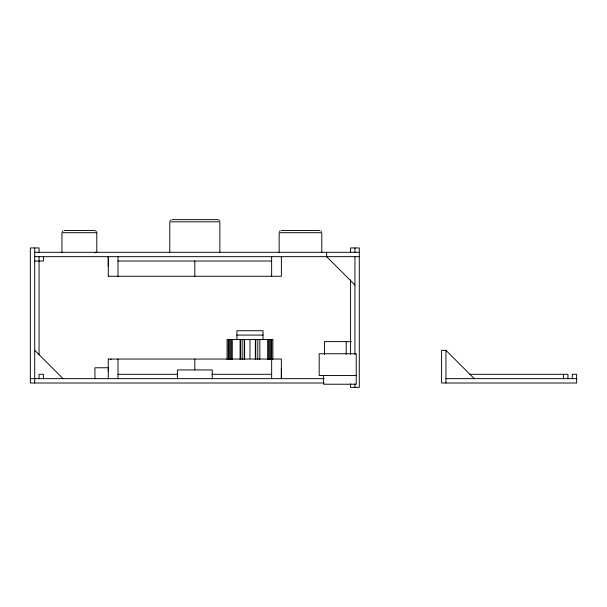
<?xml version="1.0" encoding="UTF-8"?>
<svg xmlns="http://www.w3.org/2000/svg" width="607" height="607" viewBox="0 0 607 607"><rect width="100%" height="100%" fill="white"/><g stroke="black" fill="none" stroke-linecap="round" stroke-linejoin="round"><path stroke-width="0.91" d="M96.794 252.307L96.794 232.701M108.274 378.654L108.274 359.048M108.274 266.465L108.274 256.662L108.274 276.268M219.871 252.307L219.871 221.813L169.778 221.813L169.77 252.307M236.912 339.442L236.912 330.732L263.028 330.732L263.028 339.442M281.36 368.851L281.36 378.654L281.36 359.048L108.258 359.048M62.293 231.51L62.923 230.88M170.119 220.614L170.757 219.984M279.501 231.51L280.138 230.88M171.956 219.628L217.685 219.628M64.122 230.523L94.601 230.523M281.337 230.523L319.608 230.523M96.779 232.701L61.944 232.701L61.937 252.307M34.705 252.307L359.291 252.307M34.705 256.662L359.291 256.662M34.705 261.018L43.423 261.018L43.423 256.662M118.001 261.018L271.64 261.018M108.258 276.268L281.382 276.268L281.36 256.662M236.905 335.087L263.028 335.087M351.445 341.62L324.434 341.62L324.434 354.587M474.264 378.654L445.948 350.338L441.593 350.338L441.593 383.009L576.65 383.009L576.65 374.299L572.295 374.299L572.295 378.654M108.577 367.766L94.927 367.766L94.927 378.654M118.001 374.299L177.745 374.299M211.889 374.299L271.64 374.299M469.909 374.299L567.94 374.299L567.94 378.654M356.226 375.505L319.191 375.505L319.191 353.722L356.226 353.722L356.226 384.223L323.546 384.223L323.546 375.505M30.35 378.654L324.092 378.654M445.948 378.654L576.65 378.654M324.214 383.009L30.35 383.009L30.35 247.952L39.06 247.952L39.06 252.307M218.497 219.787L219.514 220.614M95.413 230.675L96.437 231.51M320.807 230.88L321.437 231.51M354.936 284.987L326.612 256.662L326.612 252.307M34.705 350.338L63.029 378.654M108.274 368.851L108.342 371.522M563.577 374.299L563.577 378.654M445.948 350.338L445.948 383.009M354.936 247.952L354.936 252.307M354.936 256.662L354.936 354.556M354.936 383.882L354.936 387.372M350.573 252.307L350.573 247.952L359.291 247.952L359.291 387.372L350.573 387.372L350.573 383.882M350.573 279.948L350.573 354.427M346.218 341.62L346.218 354.427M321.793 252.307L321.793 232.701L279.159 232.701L279.152 252.307M272.869 359.336L272.869 339.442L227.064 339.442L227.064 359.336M271.64 256.662L271.64 276.268M271.693 339.442L271.64 378.654M270.866 339.442L270.866 359.336M269.781 339.442L269.781 359.336M268.689 339.442L268.689 359.336M267.649 339.442L267.649 359.336M259.842 339.442L259.842 359.336M257.793 339.442L257.793 359.336M255.744 339.442L255.744 359.336M255.335 339.442L255.335 359.336M249.97 339.442L249.97 358.502M244.606 339.442L244.606 359.336M244.196 339.442L244.196 359.336M242.147 339.442L242.147 359.336M240.509 339.442L240.509 359.336M240.099 339.442L240.099 359.336M232.284 339.442L232.284 359.336M231.252 339.442L231.252 359.336M230.159 339.442L230.159 359.336M229.074 339.442L229.074 359.336M228.247 339.442L228.247 359.336M212.245 378.654L212.245 369.944L177.396 369.944L177.396 378.654M194.817 261.018L194.817 276.268M194.817 359.048L194.817 369.815M118.001 256.662L118.001 276.268M118.001 359.048L118.001 378.654M110.952 359.048L110.952 359.594M95.269 252.307L95.269 252.853M43.423 378.654L43.423 374.299L39.06 374.299L39.06 378.654M39.06 256.662L39.06 354.693M34.705 247.952L34.705 383.009"/></g></svg>
